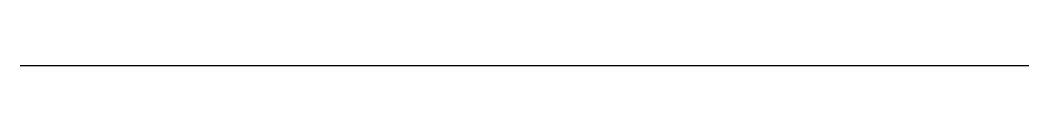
# Model space of a CAD drawing. Extents: x 2.1 to 6.13, y 3.15 to 3.15.
import ezdxf

# ---------------------------------------------------------------- set-up
doc = ezdxf.new("R2010")
doc.units = 0

msp = doc.modelspace()

# ---------------------------------------------------------------- linework, layer by layer
at = {"layer": '', "color": 0}
msp.add_line((2.1, 3.15), (6.1275, 3.15), dxfattribs=at)

doc.saveas('drawing.dxf')
